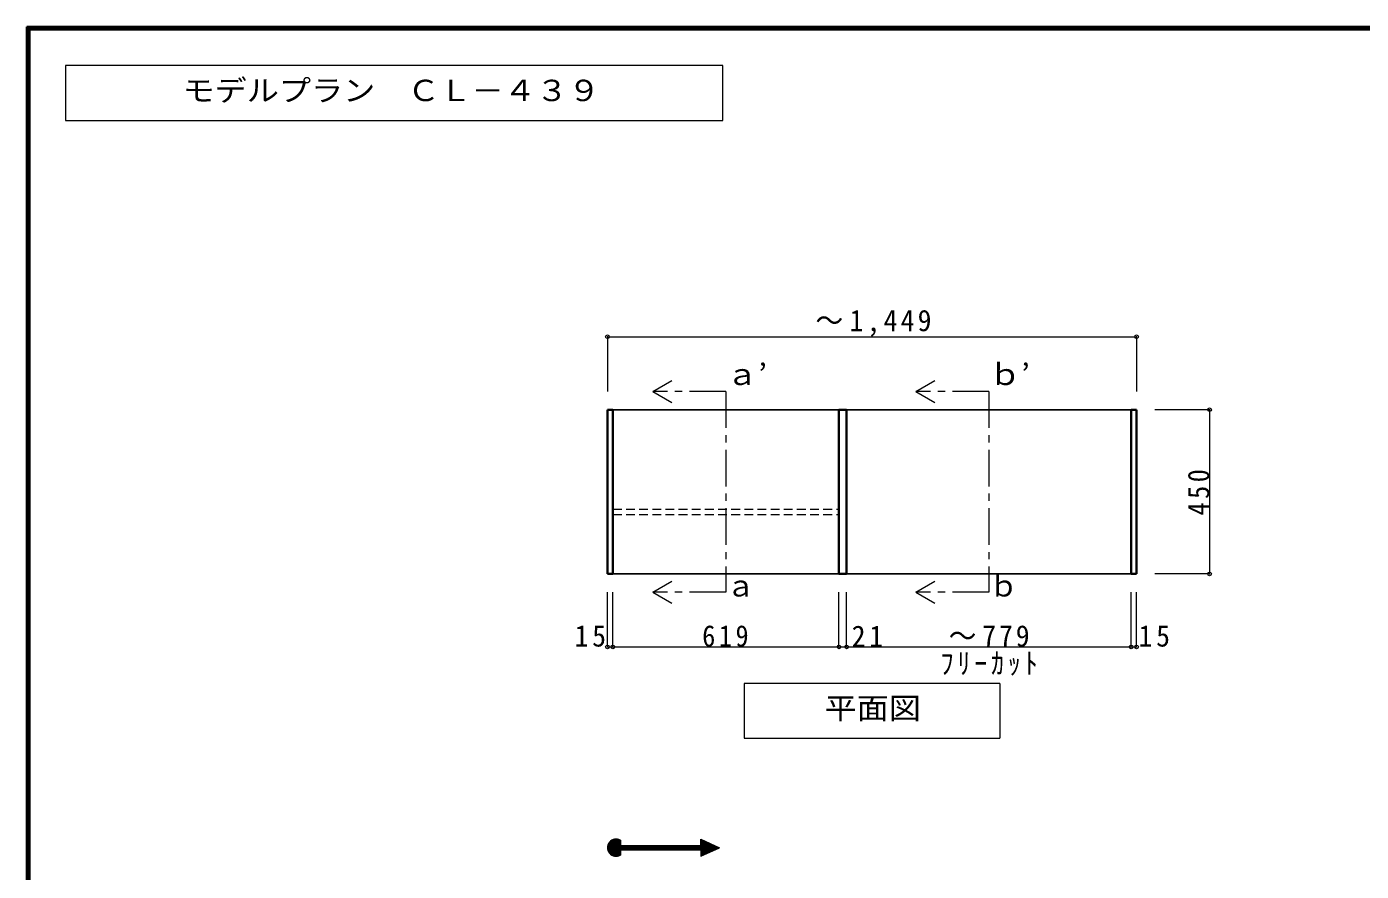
# Model space of a CAD drawing. Units: millimetres at full size, sheet at 1:20; details may follow other scales. Extents: x -3922 to 3878, y -2932 to 2722.
# Drawn here: x -3922 to -267, y 408 to 2722 of the extents above; entities that cross this region are included whole.
import ezdxf
from ezdxf.enums import TextEntityAlignment as Align

# ---------------------------------------------------------------- set-up
doc = ezdxf.new("R2010")
doc.units = ezdxf.units.MM
doc.header["$LTSCALE"] = 20
doc.header["$PDMODE"] = 32
doc.header["$PDSIZE"] = 10
doc.linetypes.add('CHAIN1', pattern=[8, 5, -1, 1, -1])
doc.linetypes.add('DASHED1', pattern=[1.8, 1.2, -0.6])
for name, color, linetype, lineweight in [('0-2', 2, 'Continuous', 35), ('0-3_固定棚', 3, 'Continuous', 25), ('0-6_パイプハンガー', 4, 'Continuous', 9), ('0-A_文字', 7, 'Continuous', 18), ('0-B_寸法', 7, 'Continuous', 9), ('F-1_枠', 6, 'Continuous', 40)]:
    doc.layers.add(name, color=color, linetype=linetype, lineweight=lineweight)
doc.styles.add('ＭＳ ゴシック', font='')
doc.styles.get('ＭＳ ゴシック').set_extended_font_data('MS Gothic')

msp = doc.modelspace()

# ---------------------------------------------------------------- linework, layer by layer
at = {"layer": '0-2'}
for p, q in [((-2331.53, 1222.73), (-2331.53, 1672.73)), ((-2331.53, 1672.73), (-2316.53, 1672.73)), ((-2316.53, 1222.73), (-2316.53, 1672.73)), ((-1697.53, 1222.73), (-1697.53, 1672.73)), ((-1697.53, 1672.73), (-1676.53, 1672.73)), ((-1676.53, 1222.73), (-1676.53, 1672.73)), ((-897.53, 1222.73), (-897.53, 1672.73)), ((-897.53, 1672.73), (-882.53, 1672.73)), ((-882.53, 1222.73), (-882.53, 1672.73)), ((-2331.53, 1222.73), (-2316.53, 1222.73)), ((-1697.53, 1222.73), (-1676.53, 1222.73)), ((-897.53, 1222.73), (-882.53, 1222.73))]:
    msp.add_line(p, q, dxfattribs=at)
at = {"layer": '0-3_固定棚'}
for p, q in [((-2316.53, 1672.73), (-1697.53, 1672.73)), ((-1676.53, 1672.73), (-897.53, 1672.73)), ((-1697.53, 1222.73), (-2316.53, 1222.73)), ((-1676.53, 1222.73), (-897.53, 1222.73))]:
    msp.add_line(p, q, dxfattribs=at)
at = {"layer": '0-6_パイプハンガー', "linetype": 'DASHED1'}
for p, q in [((-2316.53, 1400.22), (-1697.53, 1400.22)), ((-2316.53, 1385.24), (-1697.53, 1385.24))]:
    msp.add_line(p, q, dxfattribs=at)
at = {"layer": '0-A_文字'}
for p, q in [((-2207.03, 1722.73), (-2155.07, 1752.73)), ((-2207.03, 1722.73), (-2155.07, 1692.73)), ((-1487.03, 1722.73), (-1435.07, 1752.73)), ((-1487.03, 1722.73), (-1435.07, 1692.73)), ((-2207.03, 1172.73), (-2155.07, 1202.73)), ((-2207.03, 1172.73), (-2155.07, 1142.73)), ((-1487.03, 1172.73), (-1435.07, 1202.73)), ((-1487.03, 1172.73), (-1435.07, 1142.73)), ((-1257.03, 922.73), (-1257.03, 772.73)), ((-1957.03, 772.73), (-1257.03, 772.73)), ((-2331.53, 472.25), (-2307.57, 496.2)), ((-2331.39, 475.22), (-2310.54, 496.06)), ((-2331.34, 469.61), (-2304.93, 496.02)), ((-2330.91, 467.21), (-2302.53, 495.58)), ((-2330.73, 478.71), (-2314.03, 495.4)), ((-2330.28, 465.01), (-2300.34, 494.96)), ((-2329.48, 462.98), (-2298.3, 494.16)), ((-2328.97, 483.29), (-2318.62, 493.65)), ((-2328.54, 461.09), (-2296.42, 493.22)), ((-2327.46, 459.34), (-2296.12, 490.69)), ((-2326.26, 457.72), (-2296.12, 487.86)), ((-2324.93, 456.22), (-2296.12, 485.03)), ((-2323.48, 454.84), (-2296.12, 482.21)), ((-2321.91, 453.58), (-2296.12, 479.38)), ((-2320.22, 452.44), (-2294.17, 478.49)), ((-2318.4, 451.44), (-2291.34, 478.49)), ((-2316.43, 450.57), (-2288.51, 478.49)), ((-2314.31, 449.87), (-2285.68, 478.49)), ((-2294.65, 466.7), (-2282.86, 478.49)), ((-2291.82, 466.7), (-2280.03, 478.49)), ((-2288.99, 466.7), (-2277.2, 478.49)), ((-2286.17, 466.7), (-2274.37, 478.49)), ((-2283.34, 466.7), (-2271.54, 478.49)), ((-2280.51, 466.7), (-2268.71, 478.49)), ((-2277.68, 466.7), (-2265.89, 478.49)), ((-2274.85, 466.7), (-2263.06, 478.49)), ((-2272.02, 466.7), (-2260.23, 478.49)), ((-2269.19, 466.7), (-2257.4, 478.49)), ((-2266.37, 466.7), (-2254.57, 478.49)), ((-2263.54, 466.7), (-2251.74, 478.49)), ((-2260.71, 466.7), (-2248.92, 478.49)), ((-2257.88, 466.7), (-2246.09, 478.49)), ((-2255.05, 466.7), (-2243.26, 478.49)), ((-2252.22, 466.7), (-2240.43, 478.49)), ((-2249.4, 466.7), (-2237.6, 478.49)), ((-2246.57, 466.7), (-2234.77, 478.49)), ((-2243.74, 466.7), (-2231.94, 478.49)), ((-2240.91, 466.7), (-2229.12, 478.49)), ((-2238.08, 466.7), (-2226.29, 478.49)), ((-2235.25, 466.7), (-2223.46, 478.49)), ((-2232.42, 466.7), (-2220.63, 478.49)), ((-2229.6, 466.7), (-2217.8, 478.49)), ((-2226.77, 466.7), (-2214.97, 478.49)), ((-2223.94, 466.7), (-2212.15, 478.49)), ((-2221.11, 466.7), (-2209.32, 478.49)), ((-2218.28, 466.7), (-2206.49, 478.49)), ((-2215.45, 466.7), (-2203.66, 478.49)), ((-2212.63, 466.7), (-2200.83, 478.49)), ((-2209.8, 466.7), (-2198, 478.49)), ((-2206.97, 466.7), (-2195.18, 478.49)), ((-2204.14, 466.7), (-2192.35, 478.49)), ((-2201.31, 466.7), (-2189.52, 478.49)), ((-2198.48, 466.7), (-2186.69, 478.49)), ((-2195.66, 466.7), (-2183.86, 478.49)), ((-2192.83, 466.7), (-2181.03, 478.49)), ((-2190, 466.7), (-2178.2, 478.49)), ((-2187.17, 466.7), (-2175.38, 478.49)), ((-2184.34, 466.7), (-2172.55, 478.49)), ((-2181.51, 466.7), (-2169.72, 478.49)), ((-2178.68, 466.7), (-2166.89, 478.49)), ((-2175.86, 466.7), (-2164.06, 478.49)), ((-2173.03, 466.7), (-2161.23, 478.49)), ((-2170.2, 466.7), (-2158.41, 478.49)), ((-2167.37, 466.7), (-2155.58, 478.49)), ((-2164.54, 466.7), (-2152.75, 478.49)), ((-2161.71, 466.7), (-2149.92, 478.49)), ((-2158.89, 466.7), (-2147.09, 478.49)), ((-2156.06, 466.7), (-2144.26, 478.49)), ((-2153.23, 466.7), (-2141.44, 478.49)), ((-2150.4, 466.7), (-2138.61, 478.49)), ((-2147.57, 466.7), (-2135.78, 478.49)), ((-2144.74, 466.7), (-2132.95, 478.49)), ((-2141.92, 466.7), (-2130.12, 478.49)), ((-2139.09, 466.7), (-2127.29, 478.49)), ((-2136.26, 466.7), (-2124.46, 478.49)), ((-2133.43, 466.7), (-2121.64, 478.49)), ((-2130.6, 466.7), (-2118.81, 478.49)), ((-2127.77, 466.7), (-2115.98, 478.49)), ((-2124.94, 466.7), (-2113.15, 478.49)), ((-2122.12, 466.7), (-2110.32, 478.49)), ((-2119.29, 466.7), (-2107.49, 478.49)), ((-2116.46, 466.7), (-2104.67, 478.49)), ((-2113.63, 466.7), (-2101.84, 478.49)), ((-2110.8, 466.7), (-2099.01, 478.49)), ((-2107.97, 466.7), (-2096.18, 478.49)), ((-2105.15, 466.7), (-2093.35, 478.49)), ((-2102.32, 466.7), (-2090.52, 478.49)), ((-2099.49, 466.7), (-2087.7, 478.49)), ((-2096.66, 466.7), (-2084.87, 478.49)), ((-2093.83, 466.7), (-2082.04, 478.49)), ((-2091, 466.7), (-2079.21, 478.49)), ((-2088.18, 466.7), (-2076.38, 478.49)), ((-2085.35, 466.7), (-2062.12, 489.93)), ((-2082.52, 466.7), (-2060.19, 489.03)), ((-2079.69, 466.7), (-2058.25, 488.13)), ((-2076.86, 466.7), (-2056.32, 487.24)), ((-2075.63, 496.21), (-2024.81, 472.6)), ((-2075.63, 478.49), (-2075.63, 496.21)), ((-2075.63, 493.39), (-2073.7, 495.31)), ((-2075.63, 490.56), (-2071.77, 494.42)), ((-2075.63, 487.73), (-2069.84, 493.52)), ((-2075.63, 484.9), (-2067.91, 492.62)), ((-2075.63, 482.07), (-2065.98, 491.72)), ((-2075.63, 479.25), (-2064.05, 490.83)), ((-2075.63, 465.1), (-2054.39, 486.34)), ((-2075.63, 462.27), (-2052.46, 485.44)), ((-2075.63, 459.45), (-2050.53, 484.55)), ((-2075.63, 456.62), (-2048.6, 483.65)), ((-2075.63, 453.79), (-2046.67, 482.75)), ((-2075.63, 450.96), (-2044.74, 481.85)), ((-2074.04, 449.73), (-2042.81, 480.96)), ((-2068.75, 452.18), (-2040.87, 480.06)), ((-2063.47, 454.64), (-2038.94, 479.16)), ((-2058.19, 457.09), (-2037.01, 478.27)), ((-2052.9, 459.54), (-2035.08, 477.37)), ((-2047.62, 462), (-2033.15, 476.47)), ((-2042.34, 464.45), (-2031.22, 475.57)), ((-2312.01, 449.34), (-2296.12, 465.23)), ((-2309.48, 449.04), (-2296.12, 462.41)), ((-2306.67, 449.02), (-2296.12, 459.58)), ((-2303.45, 449.41), (-2296.12, 456.75)), ((-2299.5, 450.54), (-2296.12, 453.92)), ((-2296.12, 466.7), (-2296.12, 452.15)), ((-2296.12, 466.7), (-2075.63, 466.7)), ((-2075.63, 448.99), (-2024.81, 472.6)), ((-2075.63, 466.7), (-2075.63, 448.99)), ((-2037.06, 466.91), (-2029.29, 474.68)), ((-2031.77, 469.36), (-2027.36, 473.78)), ((-2026.49, 471.82), (-2025.42, 472.88))]:
    msp.add_line(p, q, dxfattribs=at)
at = {"layer": '0-A_文字', "linetype": 'CHAIN1'}
for p, q in [((-2007.03, 1722.73), (-2207.03, 1722.73)), ((-2007.03, 1722.73), (-2007.03, 1172.73)), ((-1287.03, 1722.73), (-1487.03, 1722.73)), ((-1287.03, 1722.73), (-1287.03, 1172.73)), ((-2007.03, 1172.73), (-2207.03, 1172.73)), ((-1287.03, 1172.73), (-1487.03, 1172.73))]:
    msp.add_line(p, q, dxfattribs=at)
at = {"layer": '0-A_文字'}
msp.add_lwpolyline([(-3815.36, 2465.63), (-2015.36, 2465.63), (-2015.36, 2615.63), (-3815.36, 2615.63)], close=True, dxfattribs=at)
for points in [[(-1257.03, 922.73), (-1957.03, 922.73), (-1957.03, 772.73)], [(-2296.12, 493.04), (-2296.12, 478.49), (-2075.63, 478.49)]]:
    msp.add_lwpolyline(points, dxfattribs=at)
msp.add_arc((-2307.92, 472.6), 23.61, 60, 300, dxfattribs=at)
at = {"layer": '0-B_寸法', "color": 4}
for p, q in [((-2331.53, 1872.73), (-2331.53, 1722.73)), ((-2331.53, 1872.73), (-882.53, 1872.73)), ((-882.53, 1872.73), (-882.53, 1722.73)), ((-682.53, 1672.73), (-832.53, 1672.73)), ((-682.53, 1672.73), (-682.53, 1222.73)), ((-682.53, 1222.73), (-832.53, 1222.73)), ((-2331.53, 1022.73), (-2331.53, 1172.73)), ((-2316.53, 1022.73), (-2316.53, 1172.73)), ((-1697.53, 1022.73), (-1697.53, 1172.73)), ((-1676.53, 1022.73), (-1676.53, 1172.73)), ((-897.53, 1022.73), (-897.53, 1172.73)), ((-882.53, 1022.73), (-882.53, 1172.73)), ((-2331.53, 1022.73), (-2316.53, 1022.73)), ((-2316.53, 1022.73), (-1697.53, 1022.73)), ((-1697.53, 1022.73), (-1676.53, 1022.73)), ((-1676.53, 1022.73), (-897.53, 1022.73)), ((-897.53, 1022.73), (-882.53, 1022.73))]:
    msp.add_line(p, q, dxfattribs=at)
at = {"layer": '0-B_寸法'}
for p in [(-2331.53, 1872.73), (-882.53, 1872.73), (-682.53, 1672.73), (-682.53, 1222.73), (-2331.53, 1022.73), (-2316.53, 1022.73), (-1697.53, 1022.73), (-1676.53, 1022.73), (-897.53, 1022.73), (-882.53, 1022.73)]:
    msp.add_point(p, dxfattribs=at)
at = {"layer": 'F-1_枠'}
for p, q in [((-3922.03, 2722.29), (-3922.03, -2864.37)), ((-3922.03, 2722.29), (3877.97, 2722.29)), ((-3922.03, 2718.96), (3877.97, 2718.96)), ((-3922.03, 2715.63), (3877.97, 2715.63)), ((-3918.7, 2722.29), (-3918.7, -2864.37)), ((-3915.36, 2722.29), (-3915.36, -2864.37))]:
    msp.add_line(p, q, dxfattribs=at)

# ---------------------------------------------------------------- texts
at = {"layer": '0-A_文字', "style": 'ＭＳ ゴシック', "width": 1.1}
for s, p in [('モデルプラン\u3000ＣＬ－４３９', (-3495.36, 2500.63)), ('ａ’', (-2007.03, 1722.73)), ('ｂ’', (-1287.03, 1722.73)), ('平面図', (-1737.03, 807.73))]:
    msp.add_text(s, height=58.65, dxfattribs=at).set_placement(p, align=Align.BOTTOM_LEFT)
at = {"layer": '0-A_文字', "style": 'ＭＳ ゴシック'}
for s, p in [('ｂ', (-1287.03, 1143.28)), ('ａ', (-2007.03, 1143.28))]:
    msp.add_text(s, height=58.65, dxfattribs=at).set_placement(p, align=Align.BOTTOM_LEFT)
at = {"layer": '0-B_寸法', "char_height": 58.65, "attachment_point": 7, "style": 'ＭＳ ゴシック'}
for s, insert in [('\\T1.23;\\W0.95;～1,449', (-1762.03, 1872.73)), ('\\T1.27;\\W0.95;15', (-2421.55, 1022.73)), ('\\T1.27;\\W0.9;619', (-2072.03, 1022.73)), ('\\T1.27;\\W0.95;21', (-1662.68, 1022.73)), ('\\T1.21;\\W0.95;～779', (-1397.03, 1022.73)), ('\\T1.27;\\W0.95;15', (-877.05, 1022.73)), ('\\T1.28;\\W0.9;ﾌﾘｰｶｯﾄ', (-1419.53, 943.86))]:
    msp.add_mtext(s, dxfattribs=dict(at, insert=insert))
at = {"layer": '0-B_寸法', "insert": (-682.53, 1382.73), "char_height": 58.65, "attachment_point": 7, "rotation": 90, "style": 'ＭＳ ゴシック'}
msp.add_mtext('\\T1.27;\\W0.9;450', dxfattribs=at)

doc.saveas('drawing.dxf')
